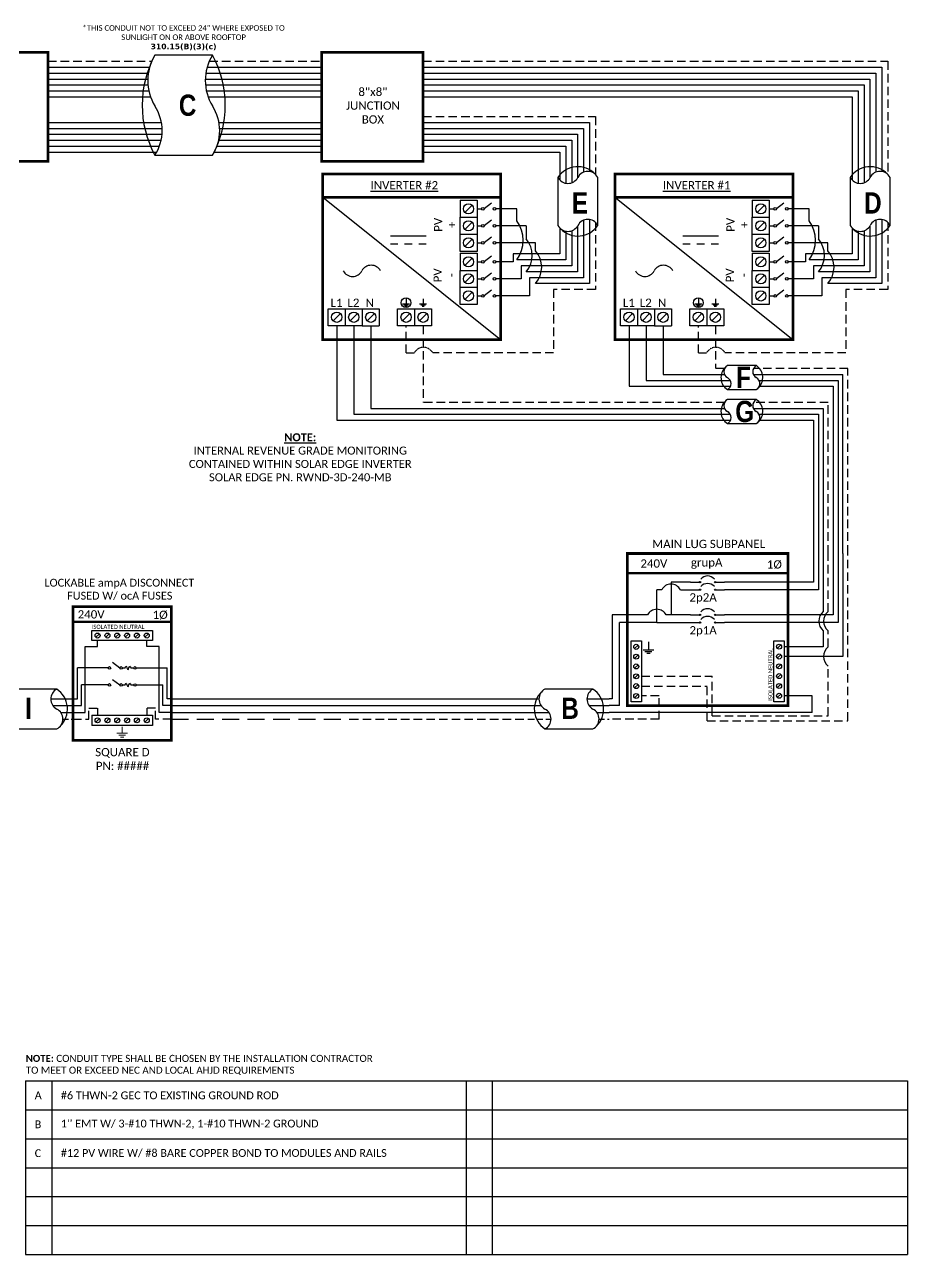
# Model space of a CAD drawing. Header units: feet. Extents: x 7242 to 7873, y 14562 to 15118.
# Drawn here: x 7482 to 7873, y 14562 to 15106 of the extents above; entities that cross this region are included whole.
import ezdxf

# ---------------------------------------------------------------- set-up
doc = ezdxf.new("R2010")
doc.units = ezdxf.units.FT
doc.header["$MEASUREMENT"] = 0
doc.linetypes.add('DASHED', pattern=[0.75, 0.5, -0.25])
doc.linetypes.add('HIDDEN', pattern=[0.375, 0.25, -0.125])
for name, color, linetype in [('ONE LINE BLOCKS', 7, 'Continuous'), ('TABLES', 7, 'Continuous'), ('TEXT', 7, 'Continuous'), ('Z - TITLEBLOCK TXT', 7, 'Continuous')]:
    doc.layers.add(name, color=color, linetype=linetype)
doc.styles.add('ONE LINE TXT', font='techb___.ttf')
doc.styles.get("Standard").update_dxf_attribs({"font": 'CALIBRI.TTF'})

# ---------------------------------------------------------------- blocks, each defined once
blk = doc.blocks.new('2inverterSub')
at = {"layer": 'ONE LINE BLOCKS', "linetype": 'Continuous'}
h = blk.add_hatch(color=1, dxfattribs=at)
h.dxf.hatch_style = 1
edge = h.paths.add_edge_path()
edge.add_arc((40.28, 60.73), 0.291, 0, 360)
h = blk.add_hatch(color=1, dxfattribs=at)
h.dxf.hatch_style = 1
edge = h.paths.add_edge_path()
edge.add_arc((46.96, 60.73), 0.291, 0, 360)
h = blk.add_hatch(color=1, dxfattribs=at)
h.dxf.hatch_style = 1
edge = h.paths.add_edge_path()
edge.add_arc((40.28, 57.35), 0.291, 0, 360)
h = blk.add_hatch(color=1, dxfattribs=at)
h.dxf.hatch_style = 1
edge = h.paths.add_edge_path()
edge.add_arc((46.96, 57.35), 0.291, 0, 360)
h = blk.add_hatch(color=1, dxfattribs=at)
h.dxf.hatch_style = 1
edge = h.paths.add_edge_path()
edge.add_arc((40.28, 46.17), 0.291, 0, 360)
h = blk.add_hatch(color=1, dxfattribs=at)
h.dxf.hatch_style = 1
edge = h.paths.add_edge_path()
edge.add_arc((46.96, 46.17), 0.291, 0, 360)
h = blk.add_hatch(color=1, dxfattribs=at)
h.dxf.hatch_style = 1
edge = h.paths.add_edge_path()
edge.add_arc((40.28, 42.79), 0.291, 0, 360)
h = blk.add_hatch(color=1, dxfattribs=at)
h.dxf.hatch_style = 1
edge = h.paths.add_edge_path()
edge.add_arc((46.96, 42.79), 0.291, 0, 360)
at = {"color": 7, "linetype": 'Continuous'}
for p, q in [((90.5, 73.37), (90.5, 60.73)), ((99.2, 73.37), (99.2, 46.17)), ((36.09, 60.73), (27.43, 60.73)), ((27.43, 60.73), (27.43, 46.17)), ((90.5, 60.73), (51.15, 60.73)), ((17.02, 46.17), (1.34, 46.17)), ((1.34, 46.17), (1.34, 9)), ((36.09, 46.17), (25.26, 46.17)), ((99.2, 46.17), (51.15, 46.17)), ((1.34, 9), (0, 9))]:
    blk.add_line(p, q, dxfattribs=at)
at = {"color": 10, "linetype": 'Continuous'}
for p, q in [((92.67, 73.37), (92.67, 57.35)), ((101.37, 73.37), (101.37, 42.79)), ((21.14, 42.79), (21.14, 57.35)), ((23.31, 57.35), (21.14, 57.35)), ((31.55, 57.35), (36.09, 57.35)), ((92.67, 57.35), (51.15, 57.35)), ((21.14, 42.79), (4.63, 42.79)), ((4.63, 6), (4.63, 42.79)), ((21.14, 42.79), (36.09, 42.79)), ((101.37, 42.79), (51.15, 42.79)), ((4.63, 6), (0, 6))]:
    blk.add_line(p, q, dxfattribs=at)
at = {"color": 253, "linetype": 'Continuous'}
for p, q in [((94.85, 73.37), (94.85, 47.66)), ((103.55, 73.37), (103.55, 27.76)), ((94.85, 39.1), (94.85, 32.11)), ((94.85, 32.11), (77.54, 32.11)), ((103.55, 27.76), (77.54, 27.76)), ((89.88, 10.36), (77.54, 10.36)), ((89.88, 3), (89.88, 10.36)), ((89.88, 3), (0, 3))]:
    blk.add_line(p, q, dxfattribs=at)
at = {"color": 10, "linetype": 'Continuous'}
blk.add_arc((27.43, 55.19), 4.65, 27.6639, 152.3361, dxfattribs=at)
at = {"color": 7, "linetype": 'Continuous'}
blk.add_arc((21.14, 44.01), 4.65, 27.6639, 152.3361, dxfattribs=at)
at = {"color": 253, "linetype": 'Continuous'}
blk.add_arc((98.43, 43.38), 5.58, 129.9215, 230.0785, dxfattribs=at)
at = {"layer": 'ONE LINE BLOCKS', "lineweight": 50}
blk.add_line((8.04, 64.67), (79.2, 64.67), dxfattribs=at)
at = {"layer": 'ONE LINE BLOCKS', "lineweight": 50, "const_width": 1.19}
blk.add_lwpolyline([(8.04, 6.01), (8.04, 73.37), (79.2, 73.37), (79.2, 6.01)], close=True, dxfattribs=at)
at = {"layer": 'TEXT', "color": 92, "linetype": 'HIDDEN', "ltscale": 15}
for p, q in [((97.02, 47.66), (97.02, 73.37)), ((105.72, -0.66), (105.72, 73.37)), ((97.02, 32.03), (97.02, 39.1)), ((97.02, 1.52), (97.02, 23.48)), ((14.31, 18.99), (45.6, 18.99)), ((45.6, 1.52), (45.6, 18.99)), ((14.31, 14.64), (43.39, 14.64)), ((43.39, -0.66), (43.39, 14.64)), ((22.14, 10.28), (14.31, 10.28)), ((22.14, 0), (22.14, 10.28)), ((22.14, 0), (0, 0)), ((45.6, 1.52), (97.02, 1.52)), ((43.39, -0.66), (105.72, -0.66))]:
    blk.add_line(p, q, dxfattribs=at)
at = {"layer": 'TEXT', "color": 92, "linetype": 'HIDDEN', "flags": 128}
for points in [[(17.42, 34.26), (17.42, 30.76)], [(15.08, 30.76), (19.76, 30.76)], [(18.95, 29.89), (15.89, 29.89)], [(18.13, 29.02), (16.7, 29.02)]]:
    blk.add_lwpolyline(points, dxfattribs=at)
at = {"layer": 'TEXT', "color": 92, "linetype": 'Continuous', "ltscale": 4}
for centre in [(100.49, 43.38), (100.49, 27.76)]:
    blk.add_arc(centre, 5.51, 129.059, 230.941, dxfattribs=at)
at = {"layer": 'Z - TITLEBLOCK TXT', "color": 1, "linetype": 'Continuous'}
for p, q in [((9.77, 7.69), (9.77, 34.63)), ((9.77, 34.63), (14.31, 34.63)), ((14.31, 34.63), (14.31, 7.69)), ((73, 7.76), (73, 34.71)), ((73, 34.71), (77.54, 34.71)), ((77.54, 34.71), (77.54, 7.76)), ((14.31, 7.69), (9.77, 7.69)), ((77.54, 7.76), (73, 7.76))]:
    blk.add_line(p, q, dxfattribs=at)
at = {"layer": 'Z - TITLEBLOCK TXT', "color": 4, "linetype": 'Continuous'}
for p, q in [((12.83, 32.82), (11.25, 31.25)), ((76.06, 32.9), (74.49, 31.32)), ((12.83, 28.47), (11.25, 26.9)), ((76.06, 28.54), (74.49, 26.97)), ((12.83, 24.12), (11.25, 22.55)), ((76.06, 24.19), (74.49, 22.62)), ((12.83, 19.77), (11.25, 18.2)), ((76.06, 19.84), (74.49, 18.27)), ((12.83, 15.42), (11.25, 13.85)), ((12.83, 11.07), (11.25, 9.5)), ((76.06, 15.49), (74.49, 13.92)), ((76.06, 11.14), (74.49, 9.57))]:
    blk.add_line(p, q, dxfattribs=at)
at = {"layer": 'Z - TITLEBLOCK TXT', "color": 1, "linetype": 'Continuous', "flags": 128}
for points in [[(36.09, 60.73), (40.28, 60.73)], [(36.09, 60.73), (40.28, 60.73)], [(46.96, 60.73), (51.15, 60.73)], [(36.09, 57.35), (40.28, 57.35)], [(36.09, 57.35), (40.28, 57.35)], [(46.96, 57.35), (51.15, 57.35)], [(36.09, 46.17), (40.28, 46.17)], [(36.09, 46.17), (40.28, 46.17)], [(46.96, 46.17), (51.15, 46.17)], [(36.09, 42.79), (40.28, 42.79)], [(36.09, 42.79), (40.28, 42.79)], [(46.96, 42.79), (51.15, 42.79)]]:
    blk.add_lwpolyline(points, dxfattribs=at)
at = {"layer": 'Z - TITLEBLOCK TXT', "color": 1, "linetype": 'Continuous'}
for centre in [(40.28, 60.73), (46.96, 60.73), (40.28, 57.35), (46.96, 57.35), (40.28, 46.17), (46.96, 46.17), (40.28, 42.79), (46.96, 42.79)]:
    blk.add_circle(centre, 0.291, dxfattribs=at)
at = {"layer": 'Z - TITLEBLOCK TXT', "color": 4, "linetype": 'Continuous'}
for centre in [(12.04, 32.04), (75.27, 32.11), (12.04, 27.69), (75.27, 27.76), (12.04, 23.34), (75.27, 23.41), (12.04, 18.99), (75.27, 19.06), (12.04, 14.64), (12.04, 10.28), (75.27, 14.71), (75.27, 10.36)]:
    blk.add_circle(centre, 1.11, dxfattribs=at)
at = {"layer": 'Z - TITLEBLOCK TXT', "color": 1, "linetype": 'Continuous'}
for centre in [(43.62, 59.53), (43.62, 56.15), (43.62, 44.97), (43.62, 41.59)]:
    blk.add_arc(centre, 3.93, 40.3392, 139.6608, dxfattribs=at)
at = {"layer": 'TABLES', "color": 1, "linetype": 'Continuous'}
for s, p in [('2p2A', (35.59, 52.11)), ('2p1A', (35.59, 37.55))]:
    blk.add_text(s, height=3.658, dxfattribs=at).set_placement(p)
at = {"layer": 'TABLES', "color": 4, "linetype": 'Continuous'}
blk.add_text('ISOLATED NEUTRAL', height=1.8743, rotation=90, dxfattribs=at).set_placement((72.35, 8.12))
at = {"layer": 'TEXT', "color": 1, "attachment_point": 5}
for s, width, gutter_width, insert, char_height in [('MAIN LUG SUBPANEL ', 62.3984, 7.17, (44.08, 77.57), 3.6576), ('240V', 0.1481, 0.75, (19.83, 68.92), 3.658), ('grupA', 0.1481, 0.75, (43.21, 68.92), 3.658), ('1Ø', 0.1481, 0.75, (73.19, 68.41), 3.658)]:
    blk.add_mtext_dynamic_manual_height_columns(s, width=width, gutter_width=gutter_width, heights=[0], dxfattribs=dict(at, insert=insert, char_height=char_height))
blk = doc.blocks.new('*U27')
at = {"color": 7, "linetype": 'Continuous'}
for p, q in [((-7.14, 13.31), (-28.39, 13.31)), ((-28.39, -4.31), (-7.14, -4.31))]:
    blk.add_line(p, q, dxfattribs=at)
at = {"color": 7}
for p, q in [((-35.53, 9), (-31.05, 9)), ((-9.81, 9), (0, 9))]:
    blk.add_line(p, q, dxfattribs=at)
at = {"color": 10}
for p, q in [((-35.53, 6), (-30.11, 6)), ((-8.87, 6), (0, 6))]:
    blk.add_line(p, q, dxfattribs=at)
at = {"color": 253}
for p, q in [((-35.53, 3), (-26.66, 3)), ((-5.41, 3), (0, 3))]:
    blk.add_line(p, q, dxfattribs=at)
at = {"color": 92, "linetype": 'HIDDEN', "ltscale": 10}
for p, q in [((-4.48, 0), (0, 0)), ((-35.53, 0), (-25.72, 0))]:
    blk.add_line(p, q, dxfattribs=at)
at = {"color": 7, "linetype": 'Continuous'}
for centre, start, end in [((-22.54, 4.5), 133.9732, 236.4265), ((-12.99, 4.5), 313.9732, 56.4265)]:
    blk.add_arc(centre, 10.58, start, end, dxfattribs=at)
at = {"linetype": 'Continuous'}
for centre, start, end in [((-26.08, 8.91), 117.6639, 242.3361), ((-4.83, 8.91), 117.6639, 242.3361), ((-30.7, 0.09), 297.6639, 62.3361), ((-9.45, 0.09), 297.6639, 62.3361)]:
    blk.add_arc(centre, 4.98, start, end, dxfattribs=at)
blk = doc.blocks.new('*U15')
at = {"color": 7}
blk.add_line((-79.14, 9), (0, 9), dxfattribs=at)
at = {"color": 10}
blk.add_line((-79.14, 6), (0, 6), dxfattribs=at)
at = {"color": 253}
blk.add_line((-79.14, 3), (0, 3), dxfattribs=at)
at = {"color": 92, "linetype": 'HIDDEN', "ltscale": 15}
blk.add_line((-79.14, 0), (0, 0), dxfattribs=at)
blk = doc.blocks.new('*U16')
at = {"lineweight": 50}
blk.add_line((-43.61, 43.06), (0, 43.06), dxfattribs=at)
at = {"color": 1, "linetype": 'Continuous'}
for p, q in [((-35.27, 34.78), (-35.27, 39.32)), ((-35.27, 39.32), (-8.32, 39.32)), ((-8.32, 39.32), (-8.32, 34.78)), ((-8.32, 34.78), (-35.27, 34.78)), ((-26.07, 25.18), (-22.81, 22.74)), ((-21.73, 22.73), (-20.49, 22.73)), ((-17.94, 22.73), (-16.7, 22.73)), ((-26.07, 17.65), (-22.81, 15.2)), ((-21.73, 15.2), (-20.49, 15.2)), ((-17.94, 15.2), (-16.7, 15.2)), ((-35.27, 1.76), (-8.32, 1.76)), ((-35.27, 1.76), (-35.27, -2.78)), ((-8.32, 1.76), (-8.32, -2.78)), ((-8.32, -2.78), (-35.27, -2.78))]:
    blk.add_line(p, q, dxfattribs=at)
at = {"color": 4, "linetype": 'Continuous'}
for p, q in [((-31.89, 37.83), (-33.46, 36.26)), ((-27.53, 37.83), (-29.11, 36.26)), ((-23.18, 37.83), (-24.76, 36.26)), ((-18.83, 37.83), (-20.41, 36.26)), ((-14.48, 37.83), (-16.06, 36.26)), ((-10.13, 37.83), (-11.7, 36.26)), ((-31.89, 0.28), (-33.46, -1.3)), ((-27.53, 0.28), (-29.11, -1.3)), ((-23.18, 0.28), (-24.76, -1.3)), ((-18.83, 0.28), (-20.41, -1.3)), ((-14.48, 0.28), (-16.06, -1.3)), ((-10.13, 0.28), (-11.7, -1.3))]:
    blk.add_line(p, q, dxfattribs=at)
at = {"color": 253, "linetype": 'Continuous'}
for p, q in [((-32.67, 32.17), (-32.67, 34.78)), ((-10.92, 32.17), (-10.92, 34.78)), ((-38.16, 3), (-38.16, 32.17)), ((-38.16, 32.17), (-32.67, 32.17)), ((-5.43, 32.17), (-10.92, 32.17)), ((-5.43, 3), (-5.43, 32.17)), ((-43.61, 3), (-38.16, 3)), ((0, 3), (-5.43, 3))]:
    blk.add_line(p, q, dxfattribs=at)
at = {"color": 7, "linetype": 'Continuous'}
for p, q in [((-27.97, 22.73), (-41.66, 22.73)), ((-41.66, 9), (-41.66, 22.73)), ((-15.62, 22.73), (-1.93, 22.73)), ((-1.93, 9), (-1.93, 22.73))]:
    blk.add_line(p, q, dxfattribs=at)
at = {"color": 10, "linetype": 'Continuous'}
for p, q in [((-27.97, 15.2), (-39.8, 15.2)), ((-39.8, 6), (-39.8, 15.2)), ((-15.62, 15.2), (-3.79, 15.19)), ((-3.79, 6), (-3.79, 15.2)), ((-43.61, 6), (-39.8, 6)), ((0, 6), (-3.79, 6))]:
    blk.add_line(p, q, dxfattribs=at)
at = {"color": 7}
for p, q in [((-43.61, 9), (-41.66, 9)), ((0, 9), (-1.93, 9))]:
    blk.add_line(p, q, dxfattribs=at)
at = {"color": 92, "linetype": 'HIDDEN', "ltscale": 15}
for p, q in [((-43.61, 0), (-36.58, 0)), ((-36.58, 0), (-36.58, 4.9)), ((-36.58, 4.9), (-32.67, 4.9)), ((-32.67, 4.9), (-32.67, 1.76)), ((-7.01, 4.9), (-10.92, 4.9)), ((-10.92, 4.9), (-10.92, 1.76)), ((-7.01, 0), (-7.01, 4.9)), ((0, 0), (-7.01, 0))]:
    blk.add_line(p, q, dxfattribs=at)
at = {"lineweight": 50, "const_width": 1.19}
blk.add_lwpolyline([(-43.61, -9.34), (-43.61, 49.84), (0, 49.84), (0, -9.34)], close=True, dxfattribs=at)
at = {"color": 92, "linetype": 'Continuous', "lineweight": 5, "ltscale": 0.05, "flags": 128}
for points in [[(-21.8, -3.32), (-21.8, -6.17)], [(-24.14, -6.17), (-19.45, -6.17)], [(-20.27, -7.03), (-23.32, -7.03)], [(-21.08, -7.9), (-22.51, -7.9)]]:
    blk.add_lwpolyline(points, dxfattribs=at)
at = {"color": 4, "linetype": 'Continuous'}
for centre in [(-32.67, 37.05), (-28.32, 37.05), (-23.97, 37.05), (-19.62, 37.05), (-15.27, 37.05), (-10.92, 37.05), (-32.67, -0.51), (-28.32, -0.51), (-23.97, -0.51), (-19.62, -0.51), (-15.27, -0.51), (-10.92, -0.51)]:
    blk.add_circle(centre, 1.11, dxfattribs=at)
at = {"color": 1, "linetype": 'Continuous'}
for centre in [(-27.43, 22.73), (-22.27, 22.73), (-16.16, 22.73), (-27.43, 15.2), (-22.27, 15.2), (-16.16, 15.19)]:
    blk.add_circle(centre, 0.541, dxfattribs=at)
for points in [[(-20.49, 22.73), (-20.12, 23.49), (-19.22, 21.97), (-18.39, 23.49), (-17.94, 22.73)], [(-20.49, 15.2), (-20.12, 15.96), (-19.22, 14.43), (-18.39, 15.96), (-17.94, 15.2)]]:
    blk.add_spline(points, degree=3, dxfattribs=at)
at = {"color": 7}
blk.add_blockref('*U27', (-43.61, 0), dxfattribs=at)
at = {"color": 4, "linetype": 'Continuous'}
blk.add_text('ISOLATED NEUTRAL', height=1.8743, dxfattribs=at).set_placement((-35.32, 39.97))
at = {"color": 1}
for s, width, gutter_width, heights, insert, char_height, attachment_point in [('\\A1;\\pi2.6661;LOCKABLE ampA DISCONNECT \\P\\pi12.722;FUSED W/ ocA FUSES', 71.8931, 92.23, [18.56], (-58.88, 62.16), 3.4544, 1), ('240V', 0.1481, 0.75, [0], (-35.55, 46.4), 3.658, 5), ('1Ø', 0.1481, 0.75, [0], (-4.98, 46.1), 3.658, 5), ('\\A1;\\pi5.5987,t23.887;SQUARE D\\P\\pi5.8899,t24.178;PN: #####', 35.0816, 28.88, [13.54], (-39.35, -12.75), 3.6576, 1)]:
    blk.add_mtext_dynamic_manual_height_columns(s, width=width, gutter_width=gutter_width, heights=heights, dxfattribs=dict(at, insert=insert, char_height=char_height, attachment_point=attachment_point))
blk = doc.blocks.new('*U19')
at = {"color": 7}
blk.add_line((-79.14, 9), (0, 9), dxfattribs=at)
at = {"color": 10}
blk.add_line((-79.14, 6), (0, 6), dxfattribs=at)
at = {"color": 253}
blk.add_line((-79.14, 3), (0, 3), dxfattribs=at)
at = {"color": 92, "linetype": 'DASHED', "ltscale": 15}
blk.add_line((-79.14, 0), (0, 0), dxfattribs=at)
at = {"color": 1, "insert": (-22.08, 115.96), "char_height": 3.5433, "attachment_point": 5}
blk.add_mtext_dynamic_manual_height_columns('{\\fCalibri|b1|i0|c0|p34;\\LNOTE:\\P}INTERNAL REVENUE GRADE MONITORING\\PCONTAINED WITHIN SOLAR EDGE INVERTER\\PSOLAR EDGE PN. RWND-3D-240-MB', width=99.534, gutter_width=7.17, heights=[0], dxfattribs=at)
blk = doc.blocks.new('*T23')
at = {"linetype": 'ByBlock', "lineweight": -2, "transparency": 16777216}
for p, q in [((0, 0), (390.51, 0)), ((0, 0), (0, -76.8)), ((11.58, 0), (11.58, -76.8)), ((195.1, 0), (195.1, -76.8)), ((206.68, 0), (206.68, -76.8)), ((390.51, 0), (390.51, -76.8)), ((0, -12.8), (390.51, -12.8)), ((0, -25.61), (390.51, -25.61)), ((0, -38.41), (390.51, -38.41)), ((0, -51.22), (390.51, -51.22)), ((0, -64.02), (390.51, -64.02)), ((0, -76.8), (390.51, -76.8))]:
    blk.add_line(p, q, dxfattribs=at)
at = {"color": 0, "linetype": 'Continuous', "transparency": 16777216, "char_height": 3.4544, "attachment_point": 4}
for s, insert, width in [('{\\fCalibri|b0|i0|c0;A', (4.06, -6.4), 3.4544), ('{\\fCalibri|b0|i0|c0;#6 THWN-2 GEC TO EXISTING GROUND ROD', (15.65, -6.4), 175.3856), ('{\\fCalibri|b0|i0|c0;', (199.16, -6.4), 3.4544), ('{\\fCalibri|b0|i0|c0;', (210.74, -6.4), 175.7027), ('{\\fCalibri|b0|i0|c0;B', (4.06, -19.21), 3.4544), ("{\\fCalibri|b0|i0|c0;1'' EMT W/ 3-#10 THWN-2, 1-#10 THWN-2 GROUND", (15.65, -19.21), 175.3856), ('{\\fCalibri|b0|i0|c0;', (199.16, -19.21), 3.4544), ('{\\fCalibri|b0|i0|c0;', (210.74, -19.21), 175.7027), ('{\\fCalibri|b0|i0|c0;C', (4.06, -32.01), 3.4544), ('{\\fCalibri|b0|i0|c0;#12 PV WIRE W/ #8 BARE COPPER BOND TO MODULES AND RAILS', (15.65, -32.01), 175.3856), ('{\\fCalibri|b0|i0|c0;', (199.16, -32.01), 3.4544), ('{\\fCalibri|b0|i0|c0;', (210.74, -32.01), 175.7027), ('{\\fCalibri|b0|i0|c0;', (4.06, -44.82), 3.4544), ('{\\fCalibri|b0|i0|c0;', (15.65, -44.82), 175.3856), ('{\\fCalibri|b0|i0|c0;', (199.16, -44.82), 3.4544), ('{\\fCalibri|b0|i0|c0;', (210.74, -44.82), 175.7027), ('{\\fCalibri|b0|i0|c0;', (4.06, -57.62), 3.4544), ('{\\fCalibri|b0|i0|c0;', (15.65, -57.62), 175.3856), ('{\\fCalibri|b0|i0|c0;', (199.16, -57.62), 3.4544), ('{\\fCalibri|b0|i0|c0;', (210.74, -57.62), 175.7027), ('{\\fCalibri|b0|i0|c0;', (4.06, -70.41), 3.4544), ('{\\fCalibri|b0|i0|c0;', (15.65, -70.41), 175.3856), ('{\\fCalibri|b0|i0|c0;', (199.16, -70.41), 3.4544), ('{\\fCalibri|b0|i0|c0;', (210.74, -70.41), 175.7027)]:
    blk.add_mtext(s, dxfattribs=dict(at, insert=insert, width=width))

msp = doc.modelspace()

# ---------------------------------------------------------------- linework, layer by layer
at = {"color": 7, "linetype": 'Continuous'}
for p, q in [((7565.27, 15092.63), (7539.78, 15092.63)), ((7492.38, 15084.68), (7536.83, 15084.68)), ((7562.33, 15084.68), (7613.68, 15084.68)), ((7658.54, 15084.68), (7859.01, 15084.68)), ((7859.01, 15084.68), (7859.01, 15040.79)), ((7492.38, 15079.44), (7536.67, 15079.44)), ((7562.16, 15079.44), (7613.68, 15079.44)), ((7658.54, 15079.44), (7853.77, 15079.44)), ((7853.77, 15079.44), (7853.77, 15036.12)), ((7492.38, 15074.19), (7537.82, 15074.19)), ((7563.31, 15074.19), (7613.68, 15074.19)), ((7658.54, 15074.19), (7848.52, 15074.19)), ((7848.52, 15074.19), (7848.52, 15037.33)), ((7492.38, 15060.21), (7542.95, 15060.21)), ((7568.44, 15060.21), (7613.68, 15060.21)), ((7658.54, 15060.21), (7729.58, 15060.21)), ((7729.58, 15060.21), (7729.58, 15040.79)), ((7492.38, 15054.96), (7542.52, 15054.96)), ((7568.02, 15054.96), (7613.68, 15054.96)), ((7658.54, 15054.96), (7724.33, 15054.96)), ((7724.33, 15054.96), (7724.33, 15036.12)), ((7492.38, 15049.72), (7540.61, 15049.72)), ((7539.78, 15048.3), (7565.27, 15048.3)), ((7566.1, 15049.72), (7613.68, 15049.72)), ((7658.54, 15049.72), (7719.09, 15049.72)), ((7719.09, 15049.72), (7719.09, 15037.33)), ((7718.25, 15038.5), (7718.25, 15017.25)), ((7735.88, 15017.25), (7735.88, 15038.5)), ((7847.68, 15038.5), (7847.68, 15017.25)), ((7865.31, 15017.25), (7865.31, 15038.5)), ((7692.83, 14966.64), (7614.06, 15029.66)), ((7822.27, 14966.64), (7743.49, 15029.66)), ((7729.58, 15019.54), (7729.58, 14994.1)), ((7859.01, 15019.54), (7859.01, 14994.1)), ((7659.88, 15012.41), (7644.12, 15012.41)), ((7719.09, 15016.09), (7719.09, 15004.59)), ((7724.33, 15014.88), (7724.33, 14999.34)), ((7789.32, 15012.41), (7773.55, 15012.41)), ((7848.52, 15016.09), (7848.52, 15004.59)), ((7853.77, 15014.88), (7853.77, 14999.34)), ((7647.41, 15009), (7644.12, 15009)), ((7653.65, 15009), (7650.35, 15009)), ((7659.88, 15009), (7656.59, 15009)), ((7776.84, 15009), (7773.55, 15009)), ((7783.08, 15009), (7779.79, 15009)), ((7789.32, 15009), (7786.02, 15009)), ((7719.09, 15004.59), (7698.43, 15004.59)), ((7698.43, 15004.59), (7698.43, 15001.11)), ((7732.2, 15001.96), (7732.2, 15001.96)), ((7848.52, 15004.59), (7827.86, 15004.59)), ((7827.86, 15004.59), (7827.86, 15001.11)), ((7861.63, 15001.96), (7861.63, 15001.96)), ((7698.43, 15001.11), (7690.69, 15001.11)), ((7724.33, 14999.34), (7702.01, 14999.34)), ((7702.01, 14999.34), (7702.01, 14993.58)), ((7827.86, 15001.11), (7820.12, 15001.11)), ((7853.77, 14999.34), (7831.44, 14999.34)), ((7831.44, 14999.34), (7831.44, 14993.58)), ((7702.01, 14993.58), (7690.69, 14993.58)), ((7729.58, 14994.1), (7705.59, 14994.1)), ((7705.59, 14994.1), (7705.59, 14986.04)), ((7831.44, 14993.58), (7820.12, 14993.58)), ((7859.01, 14994.1), (7835.02, 14994.1)), ((7835.02, 14994.1), (7835.02, 14986.04)), ((7705.59, 14986.04), (7690.69, 14986.04)), ((7835.02, 14986.04), (7820.12, 14986.04)), ((7620.28, 14972.81), (7620.28, 14930.99)), ((7749.71, 14972.81), (7749.71, 14946.01)), ((7806.09, 14955.17), (7793.27, 14955.17)), ((7749.71, 14946.01), (7794.64, 14946.01)), ((7793.27, 14944.54), (7806.09, 14944.54)), ((7807.45, 14946.01), (7840.09, 14946.01)), ((7840.09, 14946.01), (7840.09, 14871.98)), ((7806.09, 14940.15), (7793.27, 14940.15)), ((7620.28, 14930.99), (7794.64, 14930.99)), ((7807.45, 14930.99), (7831.38, 14930.99)), ((7831.38, 14930.99), (7831.38, 14871.98)), ((7793.27, 14929.51), (7806.09, 14929.51))]:
    msp.add_line(p, q, dxfattribs=at)
at = {"color": 10, "linetype": 'Continuous'}
for p, q in [((7492.38, 15087.31), (7537.3, 15087.31)), ((7562.91, 15087.31), (7613.68, 15087.3)), ((7658.54, 15087.3), (7861.63, 15087.3)), ((7861.63, 15087.3), (7861.63, 15041.11)), ((7492.38, 15082.06), (7536.59, 15082.06)), ((7562.08, 15082.06), (7613.67, 15082.06)), ((7658.54, 15082.06), (7856.39, 15082.06)), ((7856.39, 15082.06), (7856.39, 15038.31)), ((7492.38, 15076.81), (7537.07, 15076.81)), ((7562.56, 15076.81), (7613.68, 15076.81)), ((7658.54, 15076.81), (7851.14, 15076.81)), ((7851.14, 15076.81), (7851.14, 15035.92)), ((7492.38, 15062.84), (7542.65, 15062.83)), ((7568.14, 15062.83), (7613.68, 15062.83)), ((7658.54, 15062.83), (7732.2, 15062.83)), ((7732.2, 15062.83), (7732.2, 15041.11)), ((7492.38, 15057.59), (7542.91, 15057.59)), ((7568.4, 15057.59), (7613.68, 15057.59)), ((7658.54, 15057.59), (7726.96, 15057.59)), ((7726.96, 15057.59), (7726.96, 15038.31)), ((7492.38, 15052.34), (7541.77, 15052.34)), ((7567.26, 15052.34), (7613.68, 15052.34)), ((7658.54, 15052.34), (7721.71, 15052.34)), ((7721.71, 15052.34), (7721.71, 15035.92)), ((7700.07, 15024.59), (7690.69, 15024.59)), ((7700.07, 15019.33), (7700.07, 15024.59)), ((7829.5, 15024.59), (7820.12, 15024.59)), ((7829.5, 15019.33), (7829.5, 15024.59)), ((7732.2, 15019.86), (7732.2, 14991.48)), ((7861.63, 15019.86), (7861.63, 14991.48)), ((7704.13, 15017.06), (7690.69, 15017.06)), ((7704.13, 15017.06), (7704.13, 15011.23)), ((7721.71, 15014.68), (7721.71, 15001.96)), ((7726.96, 15017.06), (7726.96, 14996.72)), ((7833.56, 15017.06), (7820.12, 15017.06)), ((7833.56, 15017.06), (7833.56, 15011.23)), ((7851.14, 15014.68), (7851.14, 15001.96)), ((7856.39, 15017.06), (7856.39, 14996.72)), ((7708.32, 15009.52), (7690.69, 15009.52)), ((7708.32, 15005.99), (7708.32, 15009.58)), ((7837.75, 15009.52), (7820.12, 15009.52)), ((7837.75, 15005.99), (7837.75, 15009.58)), ((7721.71, 15001.96), (7700.07, 15001.96)), ((7851.14, 15001.96), (7829.5, 15001.96)), ((7726.96, 14996.72), (7704.13, 14996.72)), ((7856.39, 14996.72), (7833.56, 14996.72)), ((7732.2, 14991.48), (7708.32, 14991.48)), ((7861.63, 14991.48), (7837.75, 14991.48)), ((7627.81, 14972.81), (7627.81, 14933.62)), ((7757.24, 14972.81), (7757.24, 14948.64)), ((7757.24, 14948.64), (7794.51, 14948.64)), ((7807.32, 14948.64), (7842.26, 14948.64)), ((7842.26, 14948.64), (7842.26, 14871.98)), ((7627.81, 14933.62), (7794.51, 14933.62)), ((7807.32, 14933.62), (7833.56, 14933.62)), ((7833.56, 14933.62), (7833.56, 14871.98))]:
    msp.add_line(p, q, dxfattribs=at)
at = {"color": 1, "linetype": 'Continuous'}
for p, q in [((7674.88, 15028.36), (7682.41, 15028.36)), ((7674.88, 15028.36), (7674.88, 15020.82)), ((7682.41, 15028.36), (7682.41, 15020.82)), ((7682.41, 15024.59), (7684.45, 15024.59)), ((7688.84, 15027.05), (7685.58, 15024.61)), ((7804.31, 15028.36), (7811.84, 15028.36)), ((7804.31, 15028.36), (7804.31, 15020.82)), ((7811.84, 15028.36), (7811.84, 15020.82)), ((7811.84, 15024.59), (7813.88, 15024.59)), ((7818.27, 15027.05), (7815.01, 15024.61)), ((7674.88, 15005.76), (7674.88, 15020.82)), ((7674.88, 15020.82), (7682.41, 15020.82)), ((7674.88, 15005.76), (7674.88, 15020.82)), ((7682.41, 15020.82), (7682.41, 15005.76)), ((7682.41, 15020.82), (7682.41, 15013.29)), ((7688.84, 15019.52), (7685.58, 15017.08)), ((7804.31, 15005.76), (7804.31, 15020.82)), ((7804.31, 15020.82), (7811.84, 15020.82)), ((7804.31, 15005.76), (7804.31, 15020.82)), ((7811.84, 15020.82), (7811.84, 15005.76)), ((7811.84, 15020.82), (7811.84, 15013.29)), ((7818.27, 15019.52), (7815.01, 15017.08)), ((7682.41, 15013.29), (7674.88, 15013.29)), ((7682.41, 15017.06), (7684.45, 15017.06)), ((7811.84, 15013.29), (7804.31, 15013.29)), ((7811.84, 15017.06), (7813.88, 15017.06)), ((7682.41, 15009.52), (7684.45, 15009.52)), ((7688.84, 15011.98), (7685.58, 15009.54)), ((7811.84, 15009.52), (7813.88, 15009.52)), ((7818.27, 15011.98), (7815.01, 15009.54)), ((7682.41, 15005.76), (7674.88, 15005.76)), ((7674.88, 15004.88), (7682.41, 15004.88)), ((7674.88, 15004.88), (7674.88, 14997.34)), ((7682.41, 15004.88), (7682.41, 14997.34)), ((7688.84, 15003.57), (7685.58, 15001.13)), ((7811.84, 15005.76), (7804.31, 15005.76)), ((7804.31, 15004.88), (7811.84, 15004.88)), ((7804.31, 15004.88), (7804.31, 14997.34)), ((7811.84, 15004.88), (7811.84, 14997.34)), ((7818.27, 15003.57), (7815.01, 15001.13)), ((7674.88, 14982.27), (7674.88, 14997.34)), ((7674.88, 14997.34), (7682.41, 14997.34)), ((7682.41, 15001.11), (7684.45, 15001.11)), ((7682.41, 14997.34), (7682.41, 14989.81)), ((7688.84, 14996.04), (7685.58, 14993.59)), ((7804.31, 14982.27), (7804.31, 14997.34)), ((7804.31, 14997.34), (7811.84, 14997.34)), ((7811.84, 15001.11), (7813.88, 15001.11)), ((7811.84, 14997.34), (7811.84, 14989.81)), ((7818.27, 14996.04), (7815.01, 14993.59)), ((7682.41, 14993.58), (7684.45, 14993.58)), ((7811.84, 14993.58), (7813.88, 14993.58)), ((7682.41, 14989.81), (7674.88, 14989.81)), ((7682.41, 14989.81), (7682.41, 14982.27)), ((7682.41, 14986.04), (7684.45, 14986.04)), ((7688.84, 14988.5), (7685.58, 14986.06)), ((7811.84, 14989.81), (7804.31, 14989.81)), ((7811.84, 14989.81), (7811.84, 14982.27)), ((7811.84, 14986.04), (7813.88, 14986.04)), ((7818.27, 14988.5), (7815.01, 14986.06)), ((7616.51, 14980.34), (7631.58, 14980.34)), ((7616.51, 14972.81), (7616.51, 14980.34)), ((7616.51, 14980.34), (7624.05, 14980.34)), ((7624.05, 14980.34), (7624.05, 14972.81)), ((7631.58, 14980.34), (7631.58, 14972.81)), ((7631.58, 14980.34), (7639.11, 14980.34)), ((7639.11, 14980.34), (7639.11, 14972.81)), ((7647.22, 14980.34), (7662.29, 14980.34)), ((7647.22, 14972.81), (7647.22, 14980.34)), ((7647.22, 14980.34), (7654.75, 14980.34)), ((7654.75, 14980.34), (7654.75, 14972.81)), ((7662.29, 14980.34), (7662.29, 14972.81)), ((7682.41, 14982.27), (7674.88, 14982.27)), ((7745.94, 14980.34), (7761.01, 14980.34)), ((7745.94, 14972.81), (7745.94, 14980.34)), ((7745.94, 14980.34), (7753.48, 14980.34)), ((7753.48, 14980.34), (7753.48, 14972.81)), ((7761.01, 14980.34), (7761.01, 14972.81)), ((7761.01, 14980.34), (7768.55, 14980.34)), ((7768.55, 14980.34), (7768.55, 14972.81)), ((7776.65, 14980.34), (7791.72, 14980.34)), ((7776.65, 14972.81), (7776.65, 14980.34)), ((7776.65, 14980.34), (7784.18, 14980.34)), ((7784.18, 14980.34), (7784.18, 14972.81)), ((7791.72, 14980.34), (7791.72, 14972.81)), ((7811.84, 14982.27), (7804.31, 14982.27)), ((7631.58, 14972.81), (7616.51, 14972.81)), ((7631.58, 14972.81), (7639.11, 14972.81)), ((7662.29, 14972.81), (7647.22, 14972.81)), ((7761.01, 14972.81), (7745.94, 14972.81)), ((7761.01, 14972.81), (7768.55, 14972.81)), ((7791.72, 14972.81), (7776.65, 14972.81))]:
    msp.add_line(p, q, dxfattribs=at)
at = {"color": 4, "linetype": 'Continuous'}
for p, q in [((7680.25, 15026.2), (7677.04, 15022.98)), ((7809.68, 15026.2), (7806.47, 15022.98)), ((7680.25, 15018.66), (7677.04, 15015.45)), ((7809.68, 15018.66), (7806.47, 15015.45)), ((7680.25, 15011.13), (7677.04, 15007.92)), ((7809.68, 15011.13), (7806.47, 15007.92)), ((7680.25, 15002.72), (7677.04, 14999.5)), ((7809.68, 15002.72), (7806.47, 14999.5)), ((7680.25, 14995.18), (7677.04, 14991.97)), ((7809.68, 14995.18), (7806.47, 14991.97)), ((7680.25, 14987.65), (7677.04, 14984.43)), ((7809.68, 14987.65), (7806.47, 14984.43)), ((7621.89, 14978.18), (7618.67, 14974.97)), ((7629.42, 14978.18), (7626.21, 14974.97)), ((7636.95, 14978.18), (7633.74, 14974.97)), ((7652.59, 14978.18), (7649.38, 14974.97)), ((7660.13, 14978.18), (7656.91, 14974.97)), ((7751.32, 14978.18), (7748.1, 14974.97)), ((7758.85, 14978.18), (7755.64, 14974.97)), ((7766.39, 14978.18), (7763.17, 14974.97)), ((7782.02, 14978.18), (7778.81, 14974.97)), ((7789.56, 14978.18), (7786.34, 14974.97))]:
    msp.add_line(p, q, dxfattribs=at)
at = {"color": 92, "linetype": 'HIDDEN', "ltscale": 15}
for p, q in [((7734.82, 15018.62), (7734.82, 14988.86)), ((7864.25, 15018.62), (7864.25, 14988.86)), ((7734.82, 14988.86), (7716.31, 14988.86)), ((7716.31, 14988.86), (7716.31, 14960.77)), ((7864.25, 14988.86), (7845.75, 14988.86)), ((7845.75, 14988.86), (7845.75, 14960.77)), ((7650.99, 14960.77), (7650.99, 14972.81)), ((7658.52, 14972.81), (7658.52, 14938.88)), ((7780.42, 14960.77), (7780.42, 14972.81)), ((7787.95, 14972.81), (7787.95, 14953.9)), ((7650.99, 14960.77), (7654.59, 14960.77)), ((7716.31, 14960.77), (7662.83, 14960.77)), ((7780.42, 14960.77), (7784.02, 14960.77)), ((7845.75, 14960.77), (7792.26, 14960.77)), ((7792.01, 14953.9), (7787.95, 14953.9)), ((7846.61, 14953.9), (7804.82, 14953.9)), ((7846.61, 14871.98), (7846.61, 14953.9)), ((7792.01, 14938.88), (7658.52, 14938.88)), ((7837.91, 14938.88), (7804.82, 14938.88)), ((7837.91, 14871.98), (7837.91, 14938.88))]:
    msp.add_line(p, q, dxfattribs=at)
at = {"color": 253, "linetype": 'Continuous'}
for p, q in [((7635.35, 14972.81), (7635.35, 14936.25)), ((7764.78, 14972.81), (7764.78, 14951.27)), ((7764.78, 14951.27), (7791.93, 14951.27)), ((7804.75, 14951.27), (7844.44, 14951.27)), ((7844.44, 14871.98), (7844.44, 14951.27)), ((7635.35, 14936.25), (7791.93, 14936.25)), ((7804.75, 14936.25), (7835.73, 14936.25)), ((7835.73, 14936.25), (7835.73, 14871.98))]:
    msp.add_line(p, q, dxfattribs=at)
at = {"lineweight": 50, "const_width": 1.19}
for points in [[(7492.38, 15045.64), (7447.51, 15045.64), (7447.51, 15093.88), (7492.38, 15093.88)], [(7658.54, 15045.64), (7613.68, 15045.64), (7613.68, 15093.88), (7658.54, 15093.88)], [(7614.06, 15029.66), (7614.06, 15039.95), (7692.83, 15039.95), (7692.83, 15029.66)], [(7743.49, 15029.66), (7743.49, 15039.95), (7822.27, 15039.95), (7822.27, 15029.66)]]:
    msp.add_lwpolyline(points, close=True, dxfattribs=at)
at = {"color": 7, "lineweight": 50, "const_width": 1.19}
for points in [[(7614.06, 14966.64), (7614.06, 15039.95), (7692.83, 15039.95), (7692.83, 14966.64)], [(7743.49, 14966.64), (7743.49, 15039.95), (7822.27, 15039.95), (7822.27, 14966.64)]]:
    msp.add_lwpolyline(points, close=True, dxfattribs=at)
at = {"color": 92, "linetype": 'Continuous', "flags": 128}
for points in [[(7649.45, 14982.45), (7652.52, 14982.45)], [(7651.99, 14981.88), (7649.98, 14981.88)], [(7651.46, 14981.31), (7650.51, 14981.31)], [(7650.99, 14984.75), (7650.98, 14982.45)], [(7656.98, 14982.45), (7660.05, 14982.45)], [(7659.52, 14981.88), (7657.51, 14981.88)], [(7658.99, 14981.31), (7658.05, 14981.31)], [(7658.52, 14984.75), (7658.52, 14982.45)], [(7778.88, 14982.45), (7781.95, 14982.45)], [(7781.42, 14981.88), (7779.41, 14981.88)], [(7780.89, 14981.31), (7779.94, 14981.31)], [(7780.42, 14984.75), (7780.42, 14982.45)], [(7786.41, 14982.45), (7789.49, 14982.45)], [(7788.95, 14981.88), (7786.95, 14981.88)], [(7788.42, 14981.31), (7787.48, 14981.31)], [(7787.95, 14984.75), (7787.95, 14982.45)]]:
    msp.add_lwpolyline(points, dxfattribs=at)
at = {"color": 4, "linetype": 'Continuous'}
for centre in [(7678.64, 15024.59), (7808.08, 15024.59), (7678.64, 15017.06), (7808.08, 15017.06), (7678.64, 15009.52), (7808.08, 15009.52), (7678.64, 15001.11), (7808.08, 15001.11), (7678.64, 14993.58), (7808.08, 14993.58), (7678.64, 14986.04), (7808.08, 14986.04), (7620.28, 14976.57), (7627.81, 14976.57), (7635.35, 14976.57), (7650.99, 14976.57), (7658.52, 14976.57), (7749.71, 14976.57), (7757.24, 14976.57), (7764.78, 14976.57), (7780.42, 14976.57), (7787.95, 14976.57)]:
    msp.add_circle(centre, 2.27, dxfattribs=at)
at = {"color": 1, "linetype": 'Continuous'}
for centre in [(7684.99, 15024.59), (7690.15, 15024.59), (7814.42, 15024.59), (7819.58, 15024.59), (7684.99, 15017.06), (7690.15, 15017.06), (7814.42, 15017.06), (7819.58, 15017.06), (7684.99, 15009.52), (7690.15, 15009.52), (7814.42, 15009.52), (7819.58, 15009.52), (7684.99, 15001.11), (7690.15, 15001.11), (7814.42, 15001.11), (7819.58, 15001.11), (7684.99, 14993.58), (7690.15, 14993.58), (7814.42, 14993.58), (7819.58, 14993.58), (7684.99, 14986.04), (7690.15, 14986.04), (7814.42, 14986.04), (7819.58, 14986.04)]:
    msp.add_circle(centre, 0.541, dxfattribs=at)
at = {"color": 92, "linetype": 'Continuous'}
for centre in [(7650.99, 14983.01), (7780.42, 14983.01)]:
    msp.add_circle(centre, 2.17, dxfattribs=at)
at = {"color": 7, "linetype": 'Continuous'}
for centre, radius, start, end in [((7580.47, 15070.47), 46.34, 151.42, 208.58), ((7524.58, 15070.47), 46.34, 331.42, 28.58), ((7727.06, 15032.65), 10.58, 43.9732, 146.4265), ((7856.49, 15032.65), 10.58, 43.9732, 146.4265), ((7727.06, 15023.1), 10.58, 223.9732, 326.4265), ((7856.49, 15023.1), 10.58, 223.9732, 326.4265), ((7796.8, 14949.85), 6.38, 133.9732, 236.4265), ((7802.56, 14949.85), 6.38, 313.9732, 56.4265), ((7796.8, 14934.83), 6.38, 133.9732, 236.4265), ((7802.56, 14934.83), 6.38, 313.9732, 56.4265)]:
    msp.add_arc(centre, radius, start, end, dxfattribs=at)
at = {"linetype": 'Continuous'}
for centre, radius, start, end in [((7731.47, 15036.19), 4.98, 27.6639, 152.3361), ((7860.9, 15036.19), 4.98, 27.6639, 152.3361), ((7722.65, 15040.81), 4.98, 207.6639, 332.3361), ((7852.09, 15040.81), 4.98, 207.6639, 332.3361), ((7731.47, 15014.94), 4.98, 27.6639, 152.3361), ((7860.9, 15014.94), 4.98, 27.6639, 152.3361), ((7722.65, 15019.56), 4.98, 207.6639, 332.3361), ((7852.09, 15019.56), 4.98, 207.6639, 332.3361), ((7627.3, 14999.27), 4.65, 207.6639, 332.3361), ((7635.53, 14994.96), 4.65, 27.6639, 152.3361), ((7756.73, 14999.27), 4.65, 207.6639, 332.3361), ((7764.97, 14994.96), 4.65, 27.6639, 152.3361), ((7794.67, 14952.51), 3, 117.6639, 242.3361), ((7807.48, 14952.51), 3, 117.6639, 242.3361), ((7791.88, 14947.2), 3, 297.6639, 62.3361), ((7804.69, 14947.2), 3, 297.6639, 62.3361), ((7794.67, 14937.49), 3, 117.6639, 242.3361), ((7807.48, 14937.49), 3, 117.6639, 242.3361), ((7791.88, 14932.17), 3, 297.6639, 62.3361), ((7804.69, 14932.17), 3, 297.6639, 62.3361)]:
    msp.add_arc(centre, radius, start, end, dxfattribs=at)
at = {"color": 10, "linetype": 'Continuous'}
for centre, radius, start, end in [((7687.82, 15010.65), 15.01, 324.6607, 35.3393), ((7817.26, 15010.65), 15.01, 324.6607, 35.3393), ((7695.84, 15003.98), 11.02, 318.8055, 41.1945), ((7825.27, 15003.98), 11.02, 318.8055, 41.1945), ((7700.02, 14998.73), 11.02, 318.8055, 41.1945), ((7829.46, 14998.73), 11.02, 318.8055, 41.1945)]:
    msp.add_arc(centre, radius, start, end, dxfattribs=at)
at = {"color": 92, "linetype": 'HIDDEN', "ltscale": 0.3}
for centre in [(7658.71, 14958.61), (7788.14, 14958.61)]:
    msp.add_arc(centre, 4.65, 27.6639, 152.3361, dxfattribs=at)
at = {"layer": 'TEXT', "color": 92, "linetype": 'HIDDEN', "ltscale": 15}
for p, q in [((7492.38, 15089.92), (7538.36, 15089.92)), ((7563.85, 15089.92), (7613.68, 15089.92)), ((7658.54, 15089.92), (7864.25, 15089.92)), ((7864.25, 15089.92), (7864.25, 15039.86)), ((7658.54, 15065.45), (7734.82, 15065.45)), ((7734.82, 15065.45), (7734.82, 15039.86))]:
    msp.add_line(p, q, dxfattribs=at)
at = {"layer": 'Z - TITLEBLOCK TXT', "linetype": 'Continuous'}
for centre, radius, start, end in [((7557.97, 15081.38), 21.4, 148.2659, 211.7341), ((7583.47, 15081.38), 21.4, 148.2659, 211.7341), ((7522.75, 15059.21), 20.22, 327.3325, 32.6675), ((7548.25, 15059.21), 20.22, 327.3325, 32.6675)]:
    msp.add_arc(centre, radius, start, end, dxfattribs=at)

# ---------------------------------------------------------------- block references
at = {"color": 7}
for name, p in [('*U19', (7626.22, 14798.61)), ('2inverterSub', (7740.89, 14798.61)), ('*U16', (7547.08, 14798.61)), ('*U27', (7740.89, 14798.61)), ('*U15', (7705.36, 14798.61))]:
    msp.add_blockref(name, p, dxfattribs=at)
msp.add_blockref('*T23', (7482.48, 14638.45))

# ---------------------------------------------------------------- texts
at = {"color": 1, "linetype": 'Continuous'}
for s, p in [('%%UINVERTER #2', (7635.27, 15033.21)), ('%%UINVERTER #1', (7764.7, 15033.21))]:
    msp.add_text(s, height=3.6576, dxfattribs=at).set_placement(p)
at = {"color": 1, "attachment_point": 5}
for s, width, gutter_width, insert, char_height in [('8"x8"  JUNCTION BOX ', 0.4767, 7.17, (7636.3, 15070.26), 3.6576), ('L1', 0.1481, 0.75, (7620.22, 14982.98), 3.658), ('L2', 0.1481, 0.75, (7627.68, 14983.01), 3.658), ('N', 0.1481, 0.75, (7634.93, 14982.96), 3.66), ('L1', 0.1481, 0.75, (7749.65, 14982.98), 3.658), ('L2', 0.1481, 0.75, (7757.12, 14983.01), 3.658), ('N', 0.1481, 0.75, (7764.37, 14982.96), 3.66)]:
    msp.add_mtext_dynamic_manual_height_columns(s, width=width, gutter_width=gutter_width, heights=[0], dxfattribs=dict(at, insert=insert, char_height=char_height))
at = {"color": 1, "linetype": 'Continuous', "char_height": 9.3833, "attachment_point": 1, "style": 'ONE LINE TXT'}
for s, insert in [('{\\W1;\\C256;C}', (7550.37, 15075.16)), ('{\\W1;\\C256;E}', (7724.39, 15031.88)), ('{\\W1;\\C256;D}', (7853.82, 15031.88)), ('{\\W1;\\C256;F}', (7797.14, 14954.68)), ('{\\W1;\\C256;G}', (7796.76, 14939.57)), ('{\\W1;\\C256;I}', (7482.32, 14808.14)), ('{\\W1;\\C256;B}', (7719.74, 14808.14))]:
    msp.add_mtext_dynamic_manual_height_columns(s, width=0.1385, gutter_width=2.13, heights=[0], dxfattribs=dict(at, insert=insert))
at = {"color": 1, "char_height": 3.658, "attachment_point": 5, "rotation": 90}
for s, width, insert in [('PV +', 2.8378, (7668.25, 15017.52)), ('PV +', 2.8378, (7797.68, 15017.52)), ('PV -', 2.8013, (7668.03, 14995.14)), ('PV -', 2.8013, (7797.46, 14995.14))]:
    msp.add_mtext_dynamic_manual_height_columns(s, width=width, gutter_width=0.75, heights=[0], dxfattribs=dict(at, insert=insert))
at = {"color": 10, "insert": (7482.57, 14649.99), "char_height": 3.10896, "attachment_point": 1}
msp.add_mtext_dynamic_manual_height_columns('\\A1;{\\fCalibri|b1|i0|c0|p34;NOTE:} {\\A0;\\H1.0052x;CONDUIT TYPE SHALL BE CHOSEN BY THE INSTALLATION CONTRACTOR\\PTO MEET OR EXCEED NEC AND LOCAL AHJD REQUIREMENTS}', width=164.3528, gutter_width=0, heights=[9.89], dxfattribs=at)
at = {"layer": 'TEXT', "color": 1, "insert": (7552.48, 15100.35), "char_height": 2.4568, "attachment_point": 5}
msp.add_mtext_dynamic_manual_height_columns('*THIS CONDUIT NOT TO EXCEED 24" WHERE EXPOSED TO SUNLIGHT ON OR ABOVE ROOFTOP\\P{\\fVerdana|b1|i0|c0|p34;310.15(B)(3)(c)}', width=94.0946, gutter_width=7.17, heights=[0], dxfattribs=at)

doc.saveas('drawing.dxf')
